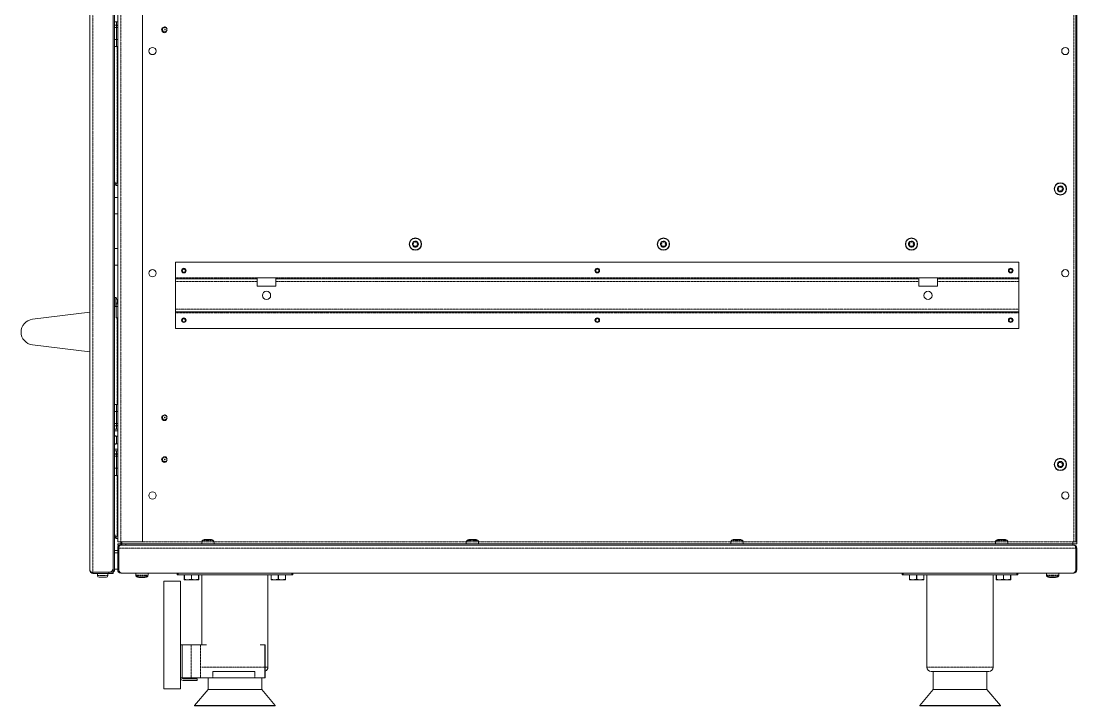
# Model space of a CAD drawing. Header units: millimetres. Extents: x 27602 to 523849, y 322139 to 568360.
# Drawn here: x 177843 to 209763, y 396533 to 417238 of the extents above; entities that cross this region are included whole.
import ezdxf

# ---------------------------------------------------------------- set-up
doc = ezdxf.new("R2010")
doc.units = ezdxf.units.MM
doc.linetypes.add('PHANTOM', pattern=[20, 10, -2, 2, -2, 2, -2])

msp = doc.modelspace()

# ---------------------------------------------------------------- linework, layer by layer
at = {"color": 7, "lineweight": 13, "ltscale": 0.03937}
for p, q in [((180763, 401491), (180763, 431177)), ((181513, 431177), (181513, 401491)), ((209728, 401491), (209728, 431177)), ((209763, 401491), (209763, 431177)), ((179920, 400633), (179920, 421539)), ((180623, 421598), (180623, 400699)), ((180670, 421042), (180670, 400652)), ((208013, 409945), (182513, 409945)), ((182513, 409445), (184982, 409445)), ((182513, 409366), (182513, 408524)), ((185545, 409445), (204982, 409445)), ((205545, 409445), (208013, 409445)), ((208013, 409366), (208013, 408524)), ((178186, 408223), (179920, 408436)), ((182513, 408445), (208013, 408445)), ((208013, 407945), (182513, 407945)), ((179920, 407236), (178186, 407448)), ((180858, 401396), (209669, 401396)), ((209638, 401432), (181013, 401432)), ((181013, 401396), (209638, 401396)), ((209632, 400550), (180894, 400550)), ((182161, 400300), (182161, 397050)), ((186027, 400498), (182587, 400498)), ((182661, 400300), (182661, 397050)), ((183306, 398379), (183306, 400498)), ((183307, 398379), (183307, 400498)), ((185307, 397703), (185307, 400498)), ((207951, 400498), (204511, 400498)), ((205231, 397703), (205231, 400498)), ((207231, 397703), (207231, 400498)), ((182661, 397379), (182661, 398379)), ((182709, 397379), (182709, 398379)), ((182709, 397379), (182709, 398379)), ((185209, 397379), (185209, 398379)), ((185225, 397379), (185225, 398379)), ((205356, 397578), (206231, 397578)), ((206239, 397578), (207106, 397578)), ((183494, 397033), (184307, 397033)), ((184307, 397033), (185119, 397033)), ((205419, 397033), (206231, 397033)), ((206231, 397033), (207044, 397033)), ((183088, 396549), (185525, 396549)), ((183088, 396533), (185525, 396533)), ((205012, 396549), (207450, 396549)), ((205012, 396533), (207450, 396533))]:
    msp.add_line(p, q, dxfattribs=at)
at = {"color": 7, "linetype": 'PHANTOM', "lineweight": 13, "ltscale": 0.03937}
for p, q in [((180858, 401491), (180858, 431177)), ((209669, 431177), (209669, 401491)), ((180015, 400574), (180015, 421598)), ((180749, 416469), (180749, 412342)), ((182513, 409476), (184982, 409476)), ((182513, 409366), (184982, 409366)), ((185545, 409476), (204982, 409476)), ((185545, 409366), (204982, 409366)), ((205545, 409476), (208013, 409476)), ((205545, 409366), (208013, 409366)), ((180749, 408263), (180749, 405647)), ((208013, 408524), (182513, 408524)), ((182513, 408414), (208013, 408414)), ((180749, 403503), (180749, 401669)), ((180799, 401302), (209727, 401302)), ((183303, 401491), (181513, 401491)), ((191303, 401491), (183676, 401491)), ((199303, 401491), (191676, 401491)), ((207303, 401491), (199676, 401491)), ((209638, 401491), (207676, 401491)), ((182984, 397379), (182984, 398379)), ((183267, 397379), (183267, 398379)), ((183307, 397703), (184307, 397703)), ((184315, 397703), (185307, 397703)), ((205231, 397703), (206231, 397703)), ((206240, 397703), (207231, 397703))]:
    msp.add_line(p, q, dxfattribs=at)
at = {"color": 7, "lineweight": 13, "ltscale": 0.002325}
for p, q in [((180763, 417213), (180670, 417213)), ((180670, 417213), (180763, 417213)), ((180763, 411906), (180670, 411906)), ((180763, 411406), (180670, 411406)), ((180763, 410359), (180670, 410359)), ((180763, 409859), (180670, 409859)), ((180763, 404903), (180670, 404903)), ((180670, 404903), (180763, 404903)), ((180763, 404903), (180670, 404903)), ((180763, 404853), (180670, 404853)), ((180670, 404853), (180763, 404853)), ((180670, 404297), (180763, 404297)), ((180763, 404297), (180670, 404297)), ((180763, 404297), (180670, 404297)), ((180763, 404247), (180670, 404247)), ((180670, 404247), (180763, 404247)), ((180763, 401233), (180670, 401233)), ((180763, 401166), (180670, 401166)), ((180763, 400666), (180670, 400666))]:
    msp.add_line(p, q, dxfattribs=at)
at = {"color": 7, "lineweight": 13, "ltscale": 0.002367}
for p, q in [((180730, 417213), (180730, 417118)), ((180730, 417118), (180730, 417213)), ((180730, 404998), (180730, 404903)), ((180730, 404903), (180730, 404998)), ((180730, 404247), (180730, 404152)), ((180730, 404152), (180730, 404247))]:
    msp.add_line(p, q, dxfattribs=at)
at = {"color": 7, "lineweight": 13, "ltscale": 0.001488}
for p, q in [((180730, 417118), (180670, 417118)), ((180670, 417118), (180730, 417118)), ((180730, 417111), (180670, 417111)), ((180730, 417111), (180670, 417111)), ((180670, 417111), (180730, 417111)), ((180730, 417049), (180670, 417049)), ((180670, 417049), (180730, 417049)), ((180730, 416685), (180670, 416685)), ((180670, 416685), (180730, 416685)), ((180730, 416466), (180670, 416466)), ((180670, 416466), (180730, 416466)), ((180730, 405650), (180670, 405650)), ((180730, 405650), (180670, 405650)), ((180670, 405650), (180730, 405650)), ((180670, 405431), (180730, 405431)), ((180730, 405431), (180670, 405431)), ((180670, 405068), (180730, 405068)), ((180730, 405068), (180670, 405068)), ((180670, 405005), (180730, 405005)), ((180670, 405005), (180730, 405005)), ((180730, 405005), (180670, 405005)), ((180670, 404998), (180730, 404998)), ((180730, 404998), (180670, 404998)), ((180730, 404152), (180670, 404152)), ((180670, 404152), (180730, 404152)), ((180730, 404145), (180670, 404145)), ((180730, 404145), (180670, 404145)), ((180670, 404145), (180730, 404145)), ((180730, 404083), (180670, 404083)), ((180670, 404083), (180730, 404083)), ((180730, 403719), (180670, 403719)), ((180670, 403719), (180730, 403719)), ((180730, 403500), (180670, 403500)), ((180670, 403500), (180730, 403500))]:
    msp.add_line(p, q, dxfattribs=at)
at = {"color": 7, "lineweight": 13, "ltscale": 0.001563}
for p, q in [((180670, 417049), (180670, 417111)), ((180670, 417049), (180670, 417111)), ((180730, 417111), (180730, 417049)), ((180730, 417111), (180730, 417049)), ((180670, 405005), (180670, 405068)), ((180730, 405005), (180730, 405068))]:
    msp.add_line(p, q, dxfattribs=at)
at = {"color": 7, "lineweight": 13, "ltscale": 0.003437}
for p, q in [((180670, 417049), (180670, 416911)), ((180670, 416911), (180670, 417049))]:
    msp.add_line(p, q, dxfattribs=at)
at = {"color": 7, "lineweight": 13, "ltscale": 0.005656}
for p, q in [((180670, 416911), (180670, 416685)), ((180670, 416685), (180670, 416911)), ((180670, 405431), (180670, 405205)), ((180670, 405205), (180670, 405431)), ((180670, 403945), (180670, 403719)), ((180670, 403719), (180670, 403945))]:
    msp.add_line(p, q, dxfattribs=at)
at = {"color": 7, "lineweight": 13, "ltscale": 0.000182985}
for p, q in [((180730, 417111), (180730, 417118)), ((180730, 417118), (180730, 417111))]:
    msp.add_line(p, q, dxfattribs=at)
at = {"color": 7, "lineweight": 13, "ltscale": 0.000837551}
for p, q in [((180763, 417049), (180730, 417049)), ((180730, 417049), (180763, 417049)), ((180763, 416685), (180730, 416685)), ((180763, 416685), (180730, 416685)), ((180730, 405431), (180763, 405431)), ((180730, 405431), (180763, 405431)), ((180763, 405068), (180730, 405068)), ((180730, 405068), (180763, 405068)), ((180763, 404083), (180730, 404083)), ((180730, 404083), (180763, 404083)), ((180763, 403719), (180730, 403719)), ((180763, 403719), (180730, 403719))]:
    msp.add_line(p, q, dxfattribs=at)
at = {"color": 7, "lineweight": 13, "ltscale": 0.009094}
for p, q in [((180730, 416685), (180730, 417049)), ((180730, 417049), (180730, 416685)), ((180730, 405068), (180730, 405431)), ((180730, 405431), (180730, 405068)), ((180730, 403719), (180730, 404083)), ((180730, 404083), (180730, 403719))]:
    msp.add_line(p, q, dxfattribs=at)
at = {"color": 7, "linetype": 'PHANTOM', "lineweight": 13, "ltscale": 0.000563828}
msp.add_line((182103, 417031), (182122, 417019), dxfattribs=at)
at = {"color": 7, "linetype": 'PHANTOM', "lineweight": 13, "ltscale": 0.000112664}
msp.add_line((182103, 416936), (182107, 416938), dxfattribs=at)
at = {"color": 7, "linetype": 'PHANTOM', "lineweight": 13, "ltscale": 0.000369996}
for p, q in [((182185, 417065), (182185, 417051)), ((182185, 405335), (182185, 405321)), ((182185, 404068), (182185, 404054))]:
    msp.add_line(p, q, dxfattribs=at)
at = {"color": 7, "linetype": 'PHANTOM', "lineweight": 13, "ltscale": 0.000195911}
msp.add_line((182250, 417021), (182244, 417017), dxfattribs=at)
at = {"color": 7, "lineweight": 13, "ltscale": 0.005469}
for p, q in [((180670, 416685), (180670, 416466)), ((180670, 416466), (180670, 416685)), ((180730, 416685), (180730, 416466)), ((180730, 416685), (180730, 416466)), ((180670, 405650), (180670, 405431)), ((180670, 405431), (180670, 405650)), ((180730, 405650), (180730, 405431)), ((180730, 405650), (180730, 405431)), ((180670, 403719), (180670, 403500)), ((180670, 403500), (180670, 403719)), ((180730, 403719), (180730, 403500)), ((180730, 403719), (180730, 403500))]:
    msp.add_line(p, q, dxfattribs=at)
at = {"color": 7, "lineweight": 13, "ltscale": 0.004569}
for p, q in [((180670, 416685), (180670, 416502)), ((180670, 405614), (180670, 405431)), ((180670, 403719), (180670, 403536))]:
    msp.add_line(p, q, dxfattribs=at)
at = {"color": 7, "lineweight": 13, "ltscale": 0.000748762}
for p, q in [((180700, 412342), (180670, 412342)), ((180670, 408607), (180700, 408607)), ((180700, 401669), (180670, 401669))]:
    msp.add_line(p, q, dxfattribs=at)
at = {"color": 7, "lineweight": 13, "ltscale": 0.001226}
for p, q in [((180749, 412342), (180700, 412342)), ((180749, 401669), (180700, 401669))]:
    msp.add_line(p, q, dxfattribs=at)
at = {"color": 7, "lineweight": 13, "ltscale": 0.000726788}
for p, q in [((180718, 412302), (180700, 412280)), ((180718, 401630), (180700, 401607))]:
    msp.add_line(p, q, dxfattribs=at)
at = {"color": 7, "lineweight": 13, "ltscale": 0.001975}
for p, q in [((180718, 412342), (180718, 412263)), ((182513, 409445), (182513, 409366)), ((184982, 409445), (184982, 409366)), ((185545, 409445), (185545, 409366)), ((204982, 409445), (204982, 409366)), ((205545, 409445), (205545, 409366)), ((208013, 409445), (208013, 409366)), ((180718, 408686), (180718, 408607)), ((182513, 408524), (182513, 408445)), ((208013, 408524), (208013, 408445)), ((180718, 401669), (180718, 401590))]:
    msp.add_line(p, q, dxfattribs=at)
at = {"color": 7, "lineweight": 13, "ltscale": 0.000774954}
for p, q in [((180718, 412342), (180749, 412342)), ((180718, 412263), (180749, 412263)), ((180718, 401669), (180749, 401669)), ((180718, 401590), (180749, 401590))]:
    msp.add_line(p, q, dxfattribs=at)
at = {"color": 7, "linetype": 'PHANTOM', "lineweight": 13, "ltscale": 0.000349631}
for p, q in [((180763, 412342), (180749, 412342)), ((180763, 401669), (180749, 401669))]:
    msp.add_line(p, q, dxfattribs=at)
at = {"color": 7, "lineweight": 13, "ltscale": 0.000349631}
for p, q in [((180763, 412263), (180749, 412263)), ((180763, 401590), (180749, 401590))]:
    msp.add_line(p, q, dxfattribs=at)
at = {"color": 7, "lineweight": 13, "ltscale": 0.011725}
for p, q in [((182513, 409945), (182513, 409476)), ((208013, 409945), (208013, 409476)), ((182513, 408414), (182513, 407945)), ((208013, 408414), (208013, 407945))]:
    msp.add_line(p, q, dxfattribs=at)
at = {"color": 7, "lineweight": 13, "ltscale": 0.000774999}
for p, q in [((182513, 409476), (182513, 409445)), ((184982, 409476), (184982, 409445)), ((185545, 409476), (185545, 409445)), ((204982, 409476), (204982, 409445)), ((205545, 409476), (205545, 409445)), ((208013, 409476), (208013, 409445)), ((182513, 408445), (182513, 408414)), ((208013, 408445), (208013, 408414))]:
    msp.add_line(p, q, dxfattribs=at)
at = {"color": 7, "lineweight": 13, "ltscale": 0.014075}
for p, q in [((185545, 409476), (184982, 409476)), ((185545, 409226), (184982, 409226)), ((205545, 409476), (204982, 409476)), ((205545, 409226), (204982, 409226))]:
    msp.add_line(p, q, dxfattribs=at)
at = {"color": 7, "lineweight": 13, "ltscale": 0.003508}
for p, q in [((184982, 409226), (184982, 409366)), ((185545, 409226), (185545, 409366)), ((204982, 409226), (204982, 409366)), ((205545, 409226), (205545, 409366))]:
    msp.add_line(p, q, dxfattribs=at)
at = {"color": 7, "lineweight": 13, "ltscale": 0.000903753}
msp.add_line((180706, 408882), (180670, 408882), dxfattribs=at)
at = {"color": 7, "lineweight": 13, "ltscale": 0.000451276}
msp.add_line((180718, 408607), (180700, 408607), dxfattribs=at)
at = {"color": 7, "lineweight": 13, "ltscale": 0.003937}
msp.add_line((180706, 408882), (180706, 408724), dxfattribs=at)
at = {"color": 7, "lineweight": 13, "ltscale": 0.002925}
msp.add_line((180706, 408724), (180706, 408607), dxfattribs=at)
at = {"color": 7, "lineweight": 13, "ltscale": 0.001125}
for p, q in [((180763, 408686), (180718, 408686)), ((180763, 408263), (180718, 408263))]:
    msp.add_line(p, q, dxfattribs=at)
at = {"color": 7, "lineweight": 13, "ltscale": 0.0086}
msp.add_line((180718, 408607), (180718, 408263), dxfattribs=at)
at = {"color": 7, "linetype": 'PHANTOM', "lineweight": 13, "ltscale": 0.001125}
msp.add_line((180763, 408607), (180718, 408607), dxfattribs=at)
at = {"color": 7, "lineweight": 13, "ltscale": 5.20749e-05}
msp.add_line((180745, 408810), (180747, 408811), dxfattribs=at)
at = {"color": 7, "lineweight": 13, "ltscale": 0.000224196}
for p, q in [((180749, 408755), (180758, 408755)), ((180749, 408693), (180758, 408693))]:
    msp.add_line(p, q, dxfattribs=at)
at = {"color": 7, "lineweight": 13, "ltscale": 0.000170998}
msp.add_line((180758, 408693), (180757, 408686), dxfattribs=at)
at = {"color": 7, "lineweight": 13, "ltscale": 0.00017052}
msp.add_line((180758, 408693), (180757, 408686), dxfattribs=at)
at = {"color": 7, "lineweight": 13, "ltscale": 0.003438}
for p, q in [((180670, 405205), (180670, 405068)), ((180670, 405068), (180670, 405205)), ((180670, 404083), (180670, 403945)), ((180670, 403945), (180670, 404083))]:
    msp.add_line(p, q, dxfattribs=at)
at = {"color": 7, "lineweight": 13, "ltscale": 0.001562}
for p, q in [((180670, 405005), (180670, 405068)), ((180730, 405068), (180730, 405005)), ((180670, 404083), (180670, 404145)), ((180670, 404083), (180670, 404145)), ((180730, 404145), (180730, 404083)), ((180730, 404145), (180730, 404083))]:
    msp.add_line(p, q, dxfattribs=at)
at = {"color": 7, "lineweight": 13, "ltscale": 0.000156252}
msp.add_line((180670, 405061), (180670, 405068), dxfattribs=at)
at = {"color": 7, "linetype": 'PHANTOM', "lineweight": 13, "ltscale": 0.000563816}
for p, q in [((182103, 405301), (182122, 405289)), ((182103, 404034), (182122, 404022))]:
    msp.add_line(p, q, dxfattribs=at)
at = {"color": 7, "linetype": 'PHANTOM', "lineweight": 13, "ltscale": 0.000112683}
msp.add_line((182103, 405206), (182107, 405208), dxfattribs=at)
at = {"color": 7, "linetype": 'PHANTOM', "lineweight": 13, "ltscale": 0.000195888}
for p, q in [((182250, 405291), (182244, 405287)), ((182250, 404024), (182244, 404020))]:
    msp.add_line(p, q, dxfattribs=at)
at = {"color": 7, "lineweight": 13, "ltscale": 0.000766244}
msp.add_line((180670, 405061), (180670, 405031), dxfattribs=at)
at = {"color": 7, "lineweight": 13, "ltscale": 0.000766236}
msp.add_line((180670, 405061), (180670, 405031), dxfattribs=at)
at = {"color": 7, "lineweight": 13, "ltscale": 0.000183015}
for p, q in [((180730, 405005), (180730, 404998)), ((180730, 404152), (180730, 404145))]:
    msp.add_line(p, q, dxfattribs=at)
at = {"color": 7, "lineweight": 13, "ltscale": 0.000183038}
msp.add_line((180730, 404998), (180730, 405005), dxfattribs=at)
at = {"color": 7, "lineweight": 13, "ltscale": 0.000483956}
for p, q in [((180670, 404710), (180690, 404710)), ((180690, 404710), (180670, 404710)), ((180690, 404440), (180670, 404440)), ((180690, 404440), (180670, 404440)), ((180670, 404440), (180690, 404440))]:
    msp.add_line(p, q, dxfattribs=at)
at = {"color": 7, "lineweight": 13, "ltscale": 0.000525001}
for p, q in [((180690, 404710), (180690, 404689)), ((180690, 404689), (180690, 404710)), ((180690, 404461), (180690, 404440)), ((180690, 404440), (180690, 404461))]:
    msp.add_line(p, q, dxfattribs=at)
at = {"color": 7, "lineweight": 13, "ltscale": 0.001841}
for p, q in [((180690, 404689), (180763, 404689)), ((180763, 404689), (180690, 404689)), ((180763, 404461), (180690, 404461)), ((180690, 404461), (180763, 404461))]:
    msp.add_line(p, q, dxfattribs=at)
at = {"color": 7, "lineweight": 13, "ltscale": 8.97505e-05}
msp.add_line((180693, 404461), (180690, 404461), dxfattribs=at)
at = {"color": 7, "lineweight": 13, "ltscale": 0.001751}
msp.add_line((180763, 404461), (180693, 404461), dxfattribs=at)
at = {"color": 7, "lineweight": 13, "ltscale": 0.005702}
for p, q in [((180730, 404689), (180730, 404461)), ((180730, 404461), (180730, 404689))]:
    msp.add_line(p, q, dxfattribs=at)
at = {"color": 7, "lineweight": 13, "ltscale": 0.00018303}
msp.add_line((180730, 404145), (180730, 404152), dxfattribs=at)
at = {"color": 7, "linetype": 'PHANTOM', "lineweight": 13, "ltscale": 0.000112679}
msp.add_line((182103, 403939), (182107, 403941), dxfattribs=at)
at = {"color": 7, "lineweight": 13, "ltscale": 0.000305176}
for p, q in [((183398, 401565), (183410, 401565)), ((183398, 401565), (183410, 401565)), ((183568, 401565), (183580, 401565)), ((183568, 401565), (183580, 401565)), ((191398, 401565), (191410, 401565)), ((191398, 401565), (191410, 401565)), ((191568, 401565), (191580, 401565)), ((191568, 401565), (191580, 401565)), ((199398, 401565), (199410, 401565)), ((199398, 401565), (199410, 401565)), ((207398, 401565), (207410, 401565)), ((207398, 401565), (207410, 401565)), ((207568, 401565), (207580, 401565)), ((207568, 401565), (207580, 401565)), ((181417, 400417), (181405, 400417)), ((209121, 400417), (209109, 400417))]:
    msp.add_line(p, q, dxfattribs=at)
at = {"color": 7, "lineweight": 13, "ltscale": 0.001973}
for p, q in [((183410, 401565), (183489, 401565)), ((183410, 401565), (183489, 401565)), ((183489, 401565), (183568, 401565)), ((183489, 401565), (183568, 401565)), ((191410, 401565), (191489, 401565)), ((191410, 401565), (191489, 401565)), ((191489, 401565), (191568, 401565)), ((191489, 401565), (191568, 401565)), ((199410, 401565), (199489, 401565)), ((199410, 401565), (199489, 401565)), ((199489, 401565), (199568, 401565)), ((199489, 401565), (199568, 401565)), ((207410, 401565), (207489, 401565)), ((207410, 401565), (207489, 401565)), ((207489, 401565), (207568, 401565)), ((207489, 401565), (207568, 401565)), ((181496, 400417), (181417, 400417)), ((181575, 400417), (181496, 400417)), ((209030, 400417), (208951, 400417)), ((209109, 400417), (209030, 400417))]:
    msp.add_line(p, q, dxfattribs=at)
at = {"color": 7, "lineweight": 13, "ltscale": 5.28787e-06}
msp.add_line((183568, 401565), (183568, 401565), dxfattribs=at)
at = {"color": 7, "lineweight": 13, "ltscale": 5.40799e-06}
for p, q in [((191568, 401565), (191568, 401565)), ((199568, 401565), (199568, 401565)), ((207568, 401565), (207568, 401565))]:
    msp.add_line(p, q, dxfattribs=at)
at = {"color": 7, "lineweight": 13, "ltscale": 0.000305296}
for p, q in [((199568, 401565), (199580, 401565)), ((199568, 401565), (199580, 401565)), ((181587, 400417), (181575, 400417)), ((208951, 400417), (208939, 400417))]:
    msp.add_line(p, q, dxfattribs=at)
at = {"color": 7, "lineweight": 13, "ltscale": 0.002362}
for p, q in [((180858, 401491), (180763, 401491)), ((180858, 401432), (180763, 401432)), ((180858, 401396), (180763, 401396)), ((180858, 401491), (180858, 401396))]:
    msp.add_line(p, q, dxfattribs=at)
at = {"color": 7, "lineweight": 13, "ltscale": 0.000887503}
for p, q in [((180763, 401432), (180763, 401396)), ((180888, 401432), (180888, 401396)), ((181013, 401432), (181013, 401396)), ((209638, 401432), (209638, 401396))]:
    msp.add_line(p, q, dxfattribs=at)
at = {"color": 7, "linetype": 'PHANTOM', "lineweight": 13, "ltscale": 0.000887413}
for p, q in [((180799, 401302), (180763, 401302)), ((209728, 401302), (209763, 401302))]:
    msp.add_line(p, q, dxfattribs=at)
at = {"color": 7, "lineweight": 13, "ltscale": 0.016425}
for p, q in [((180763, 400645), (180763, 401302)), ((180799, 401302), (180799, 400645)), ((209728, 401302), (209728, 400645)), ((209763, 400645), (209763, 401302))]:
    msp.add_line(p, q, dxfattribs=at)
at = {"color": 7, "lineweight": 13, "ltscale": 1.24954e-05}
for p, q in [((180799, 401302), (180799, 401302)), ((209728, 401302), (209727, 401302))]:
    msp.add_line(p, q, dxfattribs=at)
at = {"color": 7, "lineweight": 13, "ltscale": 0.016413}
for p, q in [((180799, 400645), (180799, 401302)), ((209727, 400645), (209727, 401302))]:
    msp.add_line(p, q, dxfattribs=at)
at = {"color": 7, "lineweight": 13, "ltscale": 0.016387}
msp.add_line((180858, 401491), (181513, 401491), dxfattribs=at)
at = {"color": 7, "lineweight": 13, "ltscale": 0.000762098}
msp.add_line((180888, 401396), (180858, 401396), dxfattribs=at)
at = {"color": 7, "lineweight": 13, "ltscale": 0.001475}
for p, q in [((180888, 401491), (180888, 401432)), ((209638, 401491), (209638, 401432)), ((209669, 401491), (209728, 401491)), ((209763, 401491), (209763, 401432))]:
    msp.add_line(p, q, dxfattribs=at)
at = {"color": 7, "lineweight": 13, "ltscale": 0.003125}
for p, q in [((181013, 401432), (180888, 401432)), ((181013, 401396), (180888, 401396)), ((209638, 401432), (209763, 401432)), ((180498, 400574), (180623, 400574)), ((180498, 400538), (180623, 400538))]:
    msp.add_line(p, q, dxfattribs=at)
at = {"color": 7, "linetype": 'PHANTOM', "lineweight": 13, "ltscale": 0.009325}
for p, q in [((183303, 401498), (183676, 401498)), ((183303, 401437), (183676, 401437)), ((191303, 401498), (191676, 401498)), ((191303, 401437), (191676, 401437)), ((199303, 401498), (199676, 401498)), ((199303, 401437), (199676, 401437)), ((207303, 401498), (207676, 401498)), ((207303, 401437), (207676, 401437)), ((181683, 400545), (181310, 400545)), ((181683, 400484), (181310, 400484)), ((209217, 400545), (208844, 400545)), ((209217, 400484), (208844, 400484))]:
    msp.add_line(p, q, dxfattribs=at)
at = {"color": 7, "lineweight": 13, "ltscale": 0.001537}
for p, q in [((183303, 401498), (183303, 401437)), ((183676, 401498), (183676, 401437)), ((191303, 401498), (191303, 401437)), ((191676, 401498), (191676, 401437)), ((199303, 401498), (199303, 401437)), ((199676, 401498), (199676, 401437)), ((207303, 401498), (207303, 401437)), ((207676, 401498), (207676, 401437))]:
    msp.add_line(p, q, dxfattribs=at)
at = {"color": 7, "lineweight": 13, "ltscale": 0.009075}
for p, q in [((183308, 401432), (183671, 401432)), ((191308, 401432), (191671, 401432)), ((199308, 401432), (199671, 401432)), ((207308, 401432), (207671, 401432))]:
    msp.add_line(p, q, dxfattribs=at)
at = {"color": 7, "linetype": 'PHANTOM', "lineweight": 13, "ltscale": 0.008728}
for p, q in [((183315, 401529), (183664, 401529)), ((191315, 401529), (191664, 401529)), ((199315, 401529), (199664, 401529)), ((207315, 401529), (207664, 401529)), ((181671, 400454), (181322, 400454)), ((209205, 400454), (208856, 400454))]:
    msp.add_line(p, q, dxfattribs=at)
at = {"color": 7, "lineweight": 13, "ltscale": 0.000762459}
msp.add_line((209669, 401491), (209638, 401491), dxfattribs=at)
at = {"color": 7, "lineweight": 13, "ltscale": 1.71819e-05}
msp.add_line((209669, 401396), (209669, 401396), dxfattribs=at)
at = {"color": 7, "lineweight": 13, "ltscale": 0.000887413}
msp.add_line((209763, 401491), (209728, 401491), dxfattribs=at)
at = {"color": 7, "lineweight": 13, "ltscale": 0.011735}
msp.add_line((180670, 401166), (180670, 400697), dxfattribs=at)
at = {"color": 7, "lineweight": 13, "ltscale": 0.000290037}
msp.add_line((180592, 400605), (180581, 400605), dxfattribs=at)
at = {"color": 7, "lineweight": 13, "ltscale": 0.001404}
msp.add_line((180614, 400652), (180670, 400652), dxfattribs=at)
at = {"color": 7, "lineweight": 13, "ltscale": 0.00076511}
msp.add_line((180670, 400697), (180670, 400666), dxfattribs=at)
at = {"color": 7, "lineweight": 13, "ltscale": 4.28935e-05}
msp.add_line((180013, 400574), (180015, 400574), dxfattribs=at)
msp.add_line((180013, 400574), (180015, 400574), dxfattribs=at)
at = {"color": 7, "lineweight": 13, "ltscale": 0.012075}
for p, q in [((180498, 400574), (180015, 400574)), ((180498, 400538), (180015, 400538))]:
    msp.add_line(p, q, dxfattribs=at)
at = {"color": 7, "linetype": 'PHANTOM', "lineweight": 13, "ltscale": 0.000899998}
for p, q in [((180015, 400574), (180015, 400538)), ((180498, 400574), (180498, 400538))]:
    msp.add_line(p, q, dxfattribs=at)
at = {"color": 7, "lineweight": 13, "ltscale": 0.00165}
for p, q in [((180151, 400538), (180151, 400472)), ((180470, 400538), (180470, 400472))]:
    msp.add_line(p, q, dxfattribs=at)
at = {"color": 7, "linetype": 'PHANTOM', "lineweight": 13, "ltscale": 0.007975}
msp.add_line((180151, 400472), (180470, 400472), dxfattribs=at)
at = {"color": 7, "lineweight": 13, "ltscale": 0.005475}
msp.add_line((180201, 400422), (180420, 400422), dxfattribs=at)
at = {"color": 7, "lineweight": 13, "ltscale": 0.00235}
msp.add_line((180592, 400574), (180498, 400574), dxfattribs=at)
at = {"color": 7, "lineweight": 13, "ltscale": 0.000899998}
msp.add_line((180623, 400574), (180623, 400538), dxfattribs=at)
at = {"color": 7, "lineweight": 13, "ltscale": 0.000910721}
for p, q in [((180894, 400550), (180858, 400550)), ((209669, 400550), (209632, 400550))]:
    msp.add_line(p, q, dxfattribs=at)
at = {"color": 7, "lineweight": 13, "ltscale": 0.001538}
for p, q in [((181310, 400484), (181310, 400545)), ((181683, 400484), (181683, 400545)), ((208844, 400484), (208844, 400545)), ((209217, 400484), (209217, 400545))]:
    msp.add_line(p, q, dxfattribs=at)
at = {"color": 7, "lineweight": 13, "ltscale": 0.0125}
for p, q in [((182661, 400300), (182161, 400300)), ((182661, 397050), (182161, 397050))]:
    msp.add_line(p, q, dxfattribs=at)
at = {"color": 7, "lineweight": 13, "ltscale": 0.0013}
for p, q in [((182557, 400550), (182557, 400498)), ((186057, 400550), (186057, 400498)), ((204481, 400550), (204481, 400498)), ((207981, 400550), (207981, 400498))]:
    msp.add_line(p, q, dxfattribs=at)
at = {"color": 7, "lineweight": 13, "ltscale": 0.000749963}
for p, q in [((182557, 400498), (182587, 400498)), ((186027, 400498), (186057, 400498)), ((204481, 400498), (204511, 400498)), ((207951, 400498), (207981, 400498))]:
    msp.add_line(p, q, dxfattribs=at)
at = {"color": 7, "linetype": 'PHANTOM', "lineweight": 13, "ltscale": 0.0013}
for p, q in [((182587, 400550), (182587, 400498)), ((186027, 400550), (186027, 400498)), ((204511, 400550), (204511, 400498)), ((207951, 400550), (207951, 400498))]:
    msp.add_line(p, q, dxfattribs=at)
at = {"color": 7, "lineweight": 13, "ltscale": 9.13124e-06}
for p, q in [((182776, 400362), (182775, 400362)), ((185401, 400362), (185400, 400362))]:
    msp.add_line(p, q, dxfattribs=at)
at = {"color": 7, "lineweight": 13, "ltscale": 0.00030172}
for p, q in [((182786, 400342), (182775, 400347)), ((182787, 400342), (182776, 400347)), ((183202, 400342), (183213, 400347)), ((185412, 400342), (185401, 400347)), ((185827, 400342), (185838, 400347)), ((204711, 400342), (204700, 400347)), ((207752, 400342), (207763, 400347))]:
    msp.add_line(p, q, dxfattribs=at)
at = {"color": 7, "lineweight": 13, "ltscale": 0.00341}
for p, q in [((182776, 400362), (182776, 400498)), ((182780, 400498), (182780, 400362)), ((182991, 400362), (182991, 400498)), ((182998, 400498), (182998, 400362)), ((183209, 400362), (183209, 400498)), ((183213, 400498), (183213, 400362)), ((185401, 400362), (185401, 400498)), ((185405, 400498), (185405, 400362)), ((185616, 400362), (185616, 400498)), ((185623, 400498), (185623, 400362)), ((185834, 400362), (185834, 400498)), ((185838, 400498), (185838, 400362)), ((204700, 400362), (204700, 400498)), ((204704, 400498), (204704, 400362)), ((204915, 400362), (204915, 400498)), ((204923, 400498), (204923, 400362)), ((205134, 400362), (205134, 400498)), ((205138, 400498), (205138, 400362)), ((207325, 400362), (207325, 400498)), ((207329, 400498), (207329, 400362)), ((207540, 400362), (207540, 400498)), ((207548, 400498), (207548, 400362)), ((207759, 400362), (207759, 400498)), ((207763, 400498), (207763, 400362))]:
    msp.add_line(p, q, dxfattribs=at)
at = {"color": 7, "lineweight": 13, "ltscale": 0.000368419}
for p, q in [((182776, 400347), (182776, 400362)), ((183213, 400362), (183213, 400347)), ((185401, 400347), (185401, 400362)), ((185838, 400362), (185838, 400347)), ((204700, 400347), (204700, 400362)), ((205138, 400362), (205138, 400347)), ((207325, 400347), (207325, 400362)), ((207763, 400362), (207763, 400347))]:
    msp.add_line(p, q, dxfattribs=at)
at = {"color": 7, "lineweight": 13, "ltscale": 9.8281e-05}
for p, q in [((182780, 400362), (182776, 400362)), ((182995, 400362), (182991, 400362)), ((182998, 400362), (182995, 400362)), ((183213, 400362), (183209, 400362)), ((185405, 400362), (185401, 400362)), ((185620, 400362), (185616, 400362)), ((185623, 400362), (185620, 400362)), ((185838, 400362), (185834, 400362)), ((204704, 400362), (204700, 400362)), ((204923, 400362), (204919, 400362)), ((205138, 400362), (205134, 400362)), ((207329, 400362), (207325, 400362)), ((207544, 400362), (207540, 400362)), ((207548, 400362), (207544, 400362)), ((207763, 400362), (207759, 400362))]:
    msp.add_line(p, q, dxfattribs=at)
at = {"color": 7, "lineweight": 13, "ltscale": 0.005195}
for p, q in [((182995, 400342), (182787, 400342)), ((183202, 400342), (182995, 400342)), ((185620, 400342), (185412, 400342)), ((185827, 400342), (185620, 400342)), ((204919, 400342), (204711, 400342)), ((205127, 400342), (204919, 400342)), ((207544, 400342), (207336, 400342)), ((207752, 400342), (207544, 400342))]:
    msp.add_line(p, q, dxfattribs=at)
at = {"color": 7, "lineweight": 13, "ltscale": 0.008298}
msp.add_line((182828, 400497), (183160, 400497), dxfattribs=at)
at = {"color": 7, "lineweight": 13, "ltscale": 6.2146e-05}
msp.add_line((183160, 400497), (183162, 400498), dxfattribs=at)
at = {"color": 7, "lineweight": 13, "ltscale": 0.000301611}
for p, q in [((185411, 400342), (185400, 400347)), ((205127, 400342), (205138, 400347)), ((207336, 400342), (207325, 400347))]:
    msp.add_line(p, q, dxfattribs=at)
at = {"color": 7, "lineweight": 13, "ltscale": 0.008299}
for p, q in [((185453, 400497), (185785, 400497)), ((204753, 400497), (205085, 400497)), ((207378, 400497), (207710, 400497))]:
    msp.add_line(p, q, dxfattribs=at)
at = {"color": 7, "lineweight": 13, "ltscale": 6.22382e-05}
for p, q in [((185785, 400497), (185787, 400498)), ((205085, 400497), (205087, 400498)), ((207710, 400497), (207712, 400498))]:
    msp.add_line(p, q, dxfattribs=at)
at = {"color": 7, "lineweight": 13, "ltscale": 9.84012e-05}
msp.add_line((204919, 400362), (204915, 400362), dxfattribs=at)
at = {"color": 7, "lineweight": 13, "ltscale": 0.0012}
for p, q in [((182661, 398379), (182709, 398379)), ((182661, 397379), (182709, 397379)), ((183161, 397300), (183161, 397348))]:
    msp.add_line(p, q, dxfattribs=at)
at = {"color": 7, "lineweight": 13, "ltscale": 0.004025}
for p, q in [((182870, 398379), (182709, 398379)), ((182709, 397379), (182870, 397379))]:
    msp.add_line(p, q, dxfattribs=at)
at = {"color": 7, "lineweight": 13, "ltscale": 0.002846}
for p, q in [((182984, 398379), (182870, 398379)), ((182870, 397379), (182984, 397379))]:
    msp.add_line(p, q, dxfattribs=at)
at = {"color": 7, "lineweight": 13, "ltscale": 0.007071}
for p, q in [((183267, 398379), (182984, 398379)), ((183267, 397379), (182984, 397379))]:
    msp.add_line(p, q, dxfattribs=at)
at = {"color": 7, "lineweight": 13, "ltscale": 0.004419}
for p, q in [((183444, 398379), (183267, 398379)), ((183444, 397379), (183267, 397379))]:
    msp.add_line(p, q, dxfattribs=at)
at = {"color": 7, "lineweight": 13, "ltscale": 0.003343}
for p, q in [((185209, 398379), (185075, 398379)), ((185209, 397379), (185075, 397379))]:
    msp.add_line(p, q, dxfattribs=at)
at = {"color": 7, "lineweight": 13, "ltscale": 0.000387717}
for p, q in [((185209, 398379), (185225, 398379)), ((185209, 397379), (185225, 397379))]:
    msp.add_line(p, q, dxfattribs=at)
at = {"color": 7, "lineweight": 13, "ltscale": 0.016784}
msp.add_line((183635, 397578), (184307, 397578), dxfattribs=at)
at = {"color": 7, "linetype": 'PHANTOM', "lineweight": 13, "ltscale": 0.004975}
for p, q in [((183635, 397379), (183635, 397578)), ((184905, 397379), (184905, 397578))]:
    msp.add_line(p, q, dxfattribs=at)
at = {"color": 7, "linetype": 'PHANTOM', "lineweight": 13, "ltscale": 0.000222033}
for p, q in [((184307, 397703), (184315, 397703)), ((206231, 397703), (206240, 397703))]:
    msp.add_line(p, q, dxfattribs=at)
at = {"color": 7, "lineweight": 13, "ltscale": 0.000194159}
msp.add_line((184307, 397578), (184314, 397578), dxfattribs=at)
at = {"color": 7, "lineweight": 13, "ltscale": 0.014756}
msp.add_line((184314, 397578), (184905, 397578), dxfattribs=at)
at = {"color": 7, "lineweight": 13, "ltscale": 0.005167}
msp.add_line((185225, 397379), (185225, 397586), dxfattribs=at)
at = {"color": 7, "lineweight": 13, "ltscale": 0.013625}
for p, q in [((205419, 397578), (205419, 397033)), ((207044, 397578), (207044, 397033))]:
    msp.add_line(p, q, dxfattribs=at)
at = {"color": 7, "lineweight": 13, "ltscale": 0.000194279}
msp.add_line((206231, 397578), (206239, 397578), dxfattribs=at)
at = {"color": 7, "lineweight": 13, "ltscale": 0.010525}
for p, q in [((183161, 397348), (182740, 397348)), ((183161, 397300), (182740, 397300))]:
    msp.add_line(p, q, dxfattribs=at)
at = {"color": 7, "lineweight": 13, "ltscale": 0.004794}
msp.add_line((183635, 397379), (183444, 397379), dxfattribs=at)
at = {"color": 7, "lineweight": 13, "ltscale": 0.00865}
for p, q in [((183494, 397379), (183494, 397033)), ((183494, 397379), (183494, 397033)), ((185119, 397379), (185119, 397033))]:
    msp.add_line(p, q, dxfattribs=at)
at = {"color": 7, "lineweight": 13, "ltscale": 0.016779}
msp.add_line((183635, 397379), (184307, 397379), dxfattribs=at)
at = {"color": 7, "lineweight": 13, "ltscale": 0.014951}
msp.add_line((184307, 397379), (184905, 397379), dxfattribs=at)
at = {"color": 7, "lineweight": 13, "ltscale": 0.004272}
msp.add_line((185075, 397379), (184905, 397379), dxfattribs=at)
at = {"color": 7, "lineweight": 13, "ltscale": 0.0158}
for p, q in [((183494, 397033), (183087, 396549)), ((183494, 397033), (183088, 396549)), ((185119, 397033), (185525, 396549)), ((205419, 397033), (205012, 396549)), ((207044, 397033), (207450, 396549))]:
    msp.add_line(p, q, dxfattribs=at)
at = {"color": 7, "lineweight": 13, "ltscale": 9.49169e-06}
msp.add_line((183494, 397033), (183494, 397033), dxfattribs=at)
at = {"color": 7, "lineweight": 13, "ltscale": 9.25139e-06}
msp.add_line((183087, 396549), (183088, 396549), dxfattribs=at)
at = {"color": 7, "lineweight": 13, "ltscale": 0.000396248}
for p, q in [((183087, 396549), (183087, 396533)), ((183088, 396549), (183088, 396533)), ((185525, 396549), (185525, 396533)), ((205012, 396549), (205012, 396533)), ((207450, 396549), (207450, 396533))]:
    msp.add_line(p, q, dxfattribs=at)
at = {"color": 7, "lineweight": 13, "ltscale": 0.03937}
for points in [[(180700, 412342), (180687, 412352), (180677, 412363), (180672, 412373), (180670, 412383)], [(180700, 401669), (180687, 401680), (180677, 401691), (180672, 401701), (180670, 401711)], [(180858, 401396), (180849, 401395), (180836, 401390), (180829, 401384), (180818, 401371), (180808, 401354), (180802, 401334), (180800, 401318), (180799, 401302)], [(209669, 401396), (209677, 401395), (209690, 401390), (209698, 401384), (209709, 401371), (209718, 401354), (209724, 401334), (209727, 401318), (209728, 401302)], [(179920, 400633), (179921, 400625), (179926, 400612), (179932, 400604), (179945, 400593), (179962, 400584), (179983, 400578), (179999, 400575), (180015, 400574)], [(182779, 400362), (182825, 400352), (182870, 400348), (182899, 400347), (182928, 400350), (182959, 400355), (182990, 400362)], [(182780, 400362), (182825, 400352), (182871, 400348), (182900, 400347), (182928, 400350), (182960, 400355), (182991, 400362)], [(182827, 400498), (182828, 400497), (182828, 400497), (182828, 400497)], [(182998, 400362), (183044, 400352), (183089, 400348), (183118, 400347), (183147, 400350), (183178, 400355), (183209, 400362)], [(185404, 400362), (185450, 400352), (185495, 400348), (185524, 400347), (185553, 400350), (185584, 400355), (185615, 400362)], [(185405, 400362), (185450, 400352), (185496, 400348), (185525, 400347), (185553, 400350), (185585, 400355), (185616, 400362)], [(185452, 400498), (185453, 400497), (185453, 400497), (185453, 400497)], [(185623, 400362), (185669, 400352), (185714, 400348), (185743, 400347), (185772, 400350), (185803, 400355), (185834, 400362)], [(204704, 400362), (204750, 400352), (204795, 400348), (204824, 400347), (204853, 400350), (204884, 400355), (204915, 400362)], [(204751, 400498), (204753, 400497), (204753, 400497), (204753, 400497)], [(204923, 400362), (204968, 400352), (205014, 400348), (205043, 400347), (205072, 400350), (205103, 400355), (205134, 400362)], [(207329, 400362), (207375, 400352), (207420, 400348), (207449, 400347), (207478, 400350), (207509, 400355), (207540, 400362)], [(207376, 400498), (207378, 400497), (207378, 400497), (207378, 400497)], [(207548, 400362), (207593, 400352), (207639, 400348), (207668, 400347), (207697, 400350), (207728, 400355), (207759, 400362)]]:
    msp.add_lwpolyline(points, dxfattribs=at)
at = {"color": 7, "linetype": 'PHANTOM', "lineweight": 13, "ltscale": 0.03937}
for centre, radius in [((182185, 416983), 11.3), ((182185, 416983), 6.79), ((209263, 412164), 175), ((189763, 410496), 175), ((197263, 410496), 175), ((204763, 410496), 175), ((182185, 405253), 11.3), ((182185, 405253), 6.79), ((182185, 403986), 11.3), ((182185, 403986), 6.79), ((209263, 403834), 175)]:
    msp.add_circle(centre, radius, dxfattribs=at)
at = {"color": 7, "lineweight": 13, "ltscale": 0.03937}
for centre, radius in [((181815, 416334), 109), ((209413, 416334), 109), ((209413, 416334), 109), ((209263, 412164), 186), ((189763, 410496), 186), ((197263, 410496), 186), ((204763, 410496), 186), ((181815, 409615), 109), ((182763, 409695), 70), ((182763, 409694), 62.5), ((182763, 409694), 47.5), ((195263, 409695), 70), ((195263, 409694), 62.5), ((195263, 409694), 47.5), ((207763, 409695), 70), ((207763, 409694), 62.5), ((207763, 409694), 47.5), ((209413, 409615), 109), ((209413, 409615), 109), ((185263, 408945), 125), ((205263, 408945), 125), ((182763, 408195), 70), ((182763, 408194), 62.5), ((195263, 408195), 70), ((195263, 408194), 62.5), ((207763, 408195), 70), ((207763, 408194), 62.5), ((182763, 408194), 47.5), ((195263, 408194), 47.5), ((207763, 408194), 47.5), ((209263, 403834), 186), ((181815, 402896), 109), ((209413, 402896), 109)]:
    msp.add_circle(centre, radius, dxfattribs=at)
for centre, radius, start, end in [((180729, 417061), 57.4, 53.8032, 89.6011), ((180729, 417061), 57.4, 53.8052, 89.5995), ((180730, 417049), 62.5, 57.59, 89.9996), ((180730, 417049), 62.5, 57.571, 90.0002), ((180730, 417049), 62.5, 57.5882, 90), ((182185, 416983), 95, 150, 210), ((182182, 416966), 79.9, 137.906, 200.4221), ((182185, 416983), 95, 210, 225.5221), ((182199, 416972), 98.1, 200.1931, 215.0954), ((182185, 416995), 70, 348.0431, 208.6479), ((182185, 416983), 67.5, 133.05, 1.387), ((182185, 416983), 95, 225.5221, 270), ((182169, 416977), 63, 118.496, 137.8702), ((182185, 416983), 67.5, 1.387, 133.05), ((182172, 416971), 84.5, 279.1473, 341.4164), ((182188, 416966), 66.9, 341.3579, 16.2337), ((180730, 416529), 62.5, 270, 302.4109), ((180730, 416529), 62.5, 270.0004, 302.4099), ((180730, 416529), 62.5, 270, 302.4106), ((180749, 412342), 79, 180, 246.8958), ((209263, 412164), 91.1, 128.4274, 308.4274), ((209190, 412153), 16.7, 99.4855, 277.3692), ((209182, 412196), 26.7, 279.4855, 37.3692), ((209195, 412110), 26.7, 339.4855, 97.3692), ((209217, 412223), 16.7, 39.4855, 217.3692), ((209263, 412164), 91.1, 308.4274, 128.4274), ((209236, 412095), 16.7, 159.4855, 337.3692), ((209250, 412250), 26.7, 219.4856, 337.3692), ((209276, 412078), 26.7, 39.4855, 157.3692), ((209291, 412234), 16.7, 339.4855, 157.3692), ((209309, 412106), 16.7, 219.4856, 37.3692), ((209331, 412218), 26.7, 159.4855, 277.3692), ((209344, 412132), 26.7, 99.4855, 217.3692), ((209337, 412175), 16.7, 279.4855, 97.3692), ((180592, 411325), 78, 358.8963, 0), ((180575, 410866), 95, 0, 0.9991), ((189763, 410496), 91.1, 120, 300), ((189689, 410496), 16.7, 91.0582, 268.9418), ((189688, 410540), 26.7, 271.0582, 28.9418), ((189726, 410561), 16.7, 31.0582, 208.9418), ((189763, 410496), 91.1, 300, 120), ((189763, 410583), 26.7, 211.0582, 328.9418), ((189800, 410561), 16.7, 331.0582, 148.9418), ((189838, 410540), 26.7, 151.0582, 268.9418), ((189838, 410496), 16.7, 271.0582, 88.9418), ((197263, 410496), 91.1, 120, 300), ((197189, 410496), 16.7, 91.0582, 268.9418), ((197188, 410540), 26.7, 271.0582, 28.9418), ((197226, 410561), 16.7, 31.0582, 208.9418), ((197263, 410496), 91.1, 300, 120), ((197263, 410583), 26.7, 211.0582, 328.9418), ((197300, 410561), 16.7, 331.0582, 148.9418), ((197338, 410540), 26.7, 151.0582, 268.9418), ((197338, 410496), 16.7, 271.0582, 88.9418), ((204763, 410496), 91.1, 120, 300), ((204689, 410496), 16.7, 91.0582, 268.9418), ((204688, 410540), 26.7, 271.0582, 28.9418), ((204726, 410561), 16.7, 31.0582, 208.9418), ((204763, 410496), 91.1, 300, 120), ((204763, 410583), 26.7, 211.0582, 328.9418), ((204800, 410561), 16.7, 331.0582, 148.9418), ((204838, 410540), 26.7, 151.0582, 268.9418), ((204838, 410496), 16.7, 271.0582, 88.9418), ((180605, 410370), 65, 0, 1.2105), ((189688, 410453), 26.7, 331.0582, 88.9418), ((189726, 410432), 16.7, 151.0582, 328.9418), ((189763, 410410), 26.7, 31.0582, 148.9418), ((189800, 410432), 16.7, 211.0582, 28.9418), ((189838, 410453), 26.7, 91.0582, 208.9418), ((197188, 410453), 26.7, 331.0582, 88.9418), ((197226, 410432), 16.7, 151.0582, 328.9418), ((197263, 410410), 26.7, 31.0582, 148.9418), ((197300, 410432), 16.7, 211.0582, 28.9418), ((197338, 410453), 26.7, 91.0582, 208.9418), ((204688, 410453), 26.7, 331.0582, 88.9418), ((204726, 410432), 16.7, 151.0582, 328.9418), ((204763, 410410), 26.7, 31.0582, 148.9418), ((204800, 410432), 16.7, 211.0582, 28.9418), ((204838, 410453), 26.7, 91.0582, 208.9418), ((180512, 408724), 250, 20.3441, 39.0501), ((180512, 408724), 248, 7.2378, 20.1823), ((180512, 408724), 248, 7.2378, 20.1823), ((180451, 408724), 300, 359.9959, 5.9731), ((180451, 408724), 300, 359.995, 5.974), ((180451, 408724), 300, 354.0269, 0.0041), ((180451, 408724), 300, 354.026, 0.005), ((178233, 407836), 390, 96.9978, 263.0022), ((180730, 405588), 62.5, 57.5894, 90), ((180730, 405588), 62.5, 57.5901, 89.9996), ((180730, 405588), 62.5, 57.5891, 90), ((182185, 405253), 95, 150, 210), ((182182, 405236), 79.9, 137.906, 200.4221), ((182185, 405253), 95, 210, 225.5221), ((182199, 405242), 98.1, 200.1931, 215.0954), ((182185, 405265), 70, 348.0431, 208.6479), ((182185, 405253), 67.5, 133.05, 1.387), ((182185, 405253), 95, 225.5221, 270), ((182169, 405247), 63, 118.496, 137.8702), ((182185, 405253), 67.5, 1.387, 133.05), ((182172, 405242), 84.5, 279.1473, 341.4164), ((182188, 405236), 66.9, 341.3579, 16.2337), ((180730, 405068), 62.5, 270, 302.411), ((180730, 405068), 62.5, 270.0004, 302.41), ((180729, 405055), 57.3, 270.3775, 306.1911), ((180729, 405055), 57.3, 270.3814, 306.1887), ((180729, 404095), 57.4, 53.8032, 89.6011), ((180729, 404095), 57.4, 53.8052, 89.5995), ((180730, 404083), 62.5, 57.59, 89.9996), ((180730, 404083), 62.5, 57.571, 90.0002), ((180730, 404083), 62.5, 57.5882, 90), ((182185, 403986), 95, 150, 210), ((182182, 403969), 79.9, 137.906, 200.4221), ((182185, 403986), 95, 210, 225.5221), ((182199, 403975), 98.1, 200.1931, 215.0954), ((182185, 403998), 70, 348.0431, 208.6479), ((182185, 403986), 67.5, 133.05, 1.387), ((182185, 403986), 95, 225.5221, 270), ((182169, 403980), 63, 118.496, 137.8702), ((182185, 403986), 67.5, 1.387, 133.05), ((182172, 403975), 84.5, 279.1473, 341.4164), ((182188, 403969), 66.9, 341.3579, 16.2337), ((209263, 403834), 91.1, 128.4274, 308.4274), ((209190, 403823), 16.7, 99.4855, 277.3692), ((209182, 403866), 26.7, 279.4855, 37.3692), ((209195, 403780), 26.7, 339.4855, 97.3692), ((209217, 403893), 16.7, 39.4855, 217.3692), ((209263, 403834), 91.1, 308.4274, 128.4274), ((209250, 403920), 26.7, 219.4856, 337.3692), ((209291, 403904), 16.7, 339.4855, 157.3692), ((209331, 403888), 26.7, 159.4855, 277.3692), ((209344, 403802), 26.7, 99.4855, 217.3692), ((209337, 403845), 16.7, 279.4855, 97.3692), ((180730, 403563), 62.5, 270, 302.4109), ((180730, 403563), 62.5, 270.0004, 302.4099), ((180730, 403563), 62.5, 270, 302.4106), ((209236, 403765), 16.7, 159.4855, 337.3692), ((209276, 403748), 26.7, 39.4855, 157.3692), ((209309, 403776), 16.7, 219.4856, 37.3692), ((209413, 402896), 109, 208.6479, 28.6479), ((180749, 401669), 79, 180, 246.8958), ((183398, 401451), 114, 90, 136.9492), ((183580, 401451), 114, 43.0508, 90), ((191398, 401451), 114, 90, 136.9492), ((191580, 401451), 114, 43.0508, 90), ((199398, 401451), 114, 90, 136.9492), ((199580, 401451), 114, 43.0508, 90), ((207398, 401451), 114, 90, 136.9492), ((207580, 401451), 114, 43.0508, 90), ((180858, 401302), 94.5, 90, 180), ((183347, 401498), 44.3, 136.9492, 180), ((183308, 401437), 5, 180, 270), ((183631, 401498), 44.3, 0, 43.0508), ((183671, 401437), 5, 270, 0), ((191347, 401498), 44.3, 136.9492, 180), ((191308, 401437), 5, 180, 270), ((191631, 401498), 44.3, 0, 43.0508), ((191671, 401437), 5, 270, 0), ((199347, 401498), 44.3, 136.9492, 180), ((199308, 401437), 5, 180, 270), ((199631, 401498), 44.3, 0, 43.0508), ((199671, 401437), 5, 270, 0), ((207347, 401498), 44.3, 136.9492, 180), ((207308, 401437), 5, 180, 270), ((207631, 401498), 44.3, 0, 43.0508), ((207671, 401437), 5, 270, 0), ((209669, 401302), 94.5, 0, 90), ((180015, 400633), 95, 180, 270), ((180498, 400699), 125, 270, 0), ((180592, 400652), 78, 270, 0), ((180592, 400652), 47, 270, 0), ((180858, 400645), 94.5, 180, 270), ((180858, 400645), 59, 180, 192.8976), ((180894, 400645), 95, 180, 270), ((209632, 400645), 95, 270, 0), ((209669, 400645), 94.5, 270, 0), ((209669, 400645), 59, 347.1018, 0), ((180201, 400472), 50, 180, 270), ((180420, 400472), 50, 270, 0), ((181315, 400545), 5, 90, 180), ((181354, 400484), 44.3, 180, 223.0508), ((181405, 400532), 114, 223.0508, 270), ((181587, 400532), 114, 270, 316.9492), ((181638, 400484), 44.3, 316.9492, 0), ((181678, 400545), 5, 0, 90), ((208849, 400545), 5, 90, 180), ((208888, 400484), 44.3, 180, 223.0508), ((208939, 400532), 114, 223.0508, 270), ((209121, 400532), 114, 270, 316.9492), ((209172, 400484), 44.3, 316.9492, 0), ((209212, 400545), 5, 0, 90), ((185182, 397703), 125, 290.1738, 360), ((205356, 397703), 125, 180, 270), ((207106, 397703), 125, 270, 0), ((182740, 397379), 79, 180, 270), ((182740, 397379), 31, 180, 270)]:
    msp.add_arc(centre, radius, start, end, dxfattribs=at)

doc.saveas('drawing.dxf')
